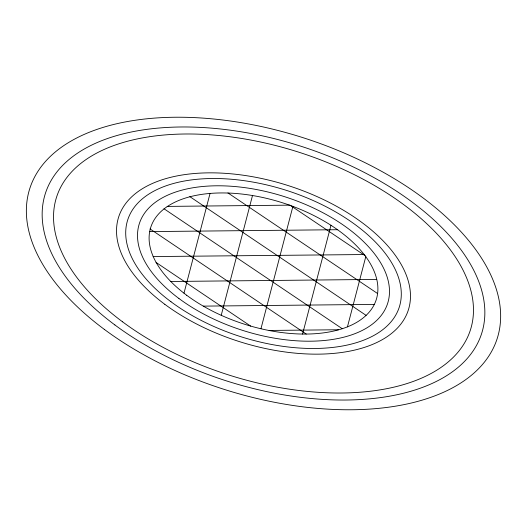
<?xml version="1.0" encoding="UTF-8"?>
<svg xmlns="http://www.w3.org/2000/svg" width="527" height="527" viewBox="0 0 527 527"><rect width="100%" height="100%" fill="white"/><g stroke="black" fill="none" stroke-linecap="round" stroke-linejoin="round"><path stroke-width="0.79" d="M184.002 293.157L210.069 193.363M221.235 315.265L252.525 195.445M260.957 328.723L292.926 206.314M302.557 334.098L330.989 225.24M347.445 326.878L365.817 256.544M167.158 206.406L289.955 205.155M149.596 231.597L337.767 229.713M153.126 256.57L364.236 254.534M170.689 281.484L376.673 279.415M203.284 306.128L374.354 304.402M269.152 330.449L338.512 329.757M290.357 205.405L365.106 255.687M227.941 192.941L377.648 293.572M189.812 196.63L366.107 315.377M163.976 208.751L342.254 328.723M150.057 228.935L306.233 334.052M156.038 262.413L250.654 326.101M104.267 329.335A245.45 131.882 17.8 0 0 495.314 343.703A245.45 131.882 17.8 0 0 190.919 117.462A245.45 131.882 17.8 0 0 104.267 329.335M186.69 295.258A118.397 63.615 17.8 0 0 375.323 302.188A118.397 63.615 17.8 0 0 228.487 193.053A118.397 63.615 17.8 0 0 186.69 295.258M178.91 298.473A130.393 70.058 17.8 0 0 386.653 306.108A130.393 70.058 17.8 0 0 224.943 185.912A130.393 70.058 17.8 0 0 178.91 298.473M170.979 301.754A142.619 76.632 17.8 0 0 398.195 310.107A142.619 76.632 17.8 0 0 221.327 178.64A142.619 76.632 17.8 0 0 170.979 301.754M164.806 304.303A152.125 81.738 17.8 0 0 407.173 313.209A152.125 81.738 17.8 0 0 218.514 172.988A152.125 81.738 17.8 0 0 164.806 304.303M122.514 321.793A217.322 116.77 17.8 0 0 468.753 334.513A217.322 116.77 17.8 0 0 199.239 134.194A217.322 116.77 17.8 0 0 122.514 321.793M114.873 324.948A229.093 123.094 17.8 0 0 479.873 338.36A229.093 123.094 17.8 0 0 195.754 127.191A229.093 123.094 17.8 0 0 114.873 324.948"/></g></svg>
